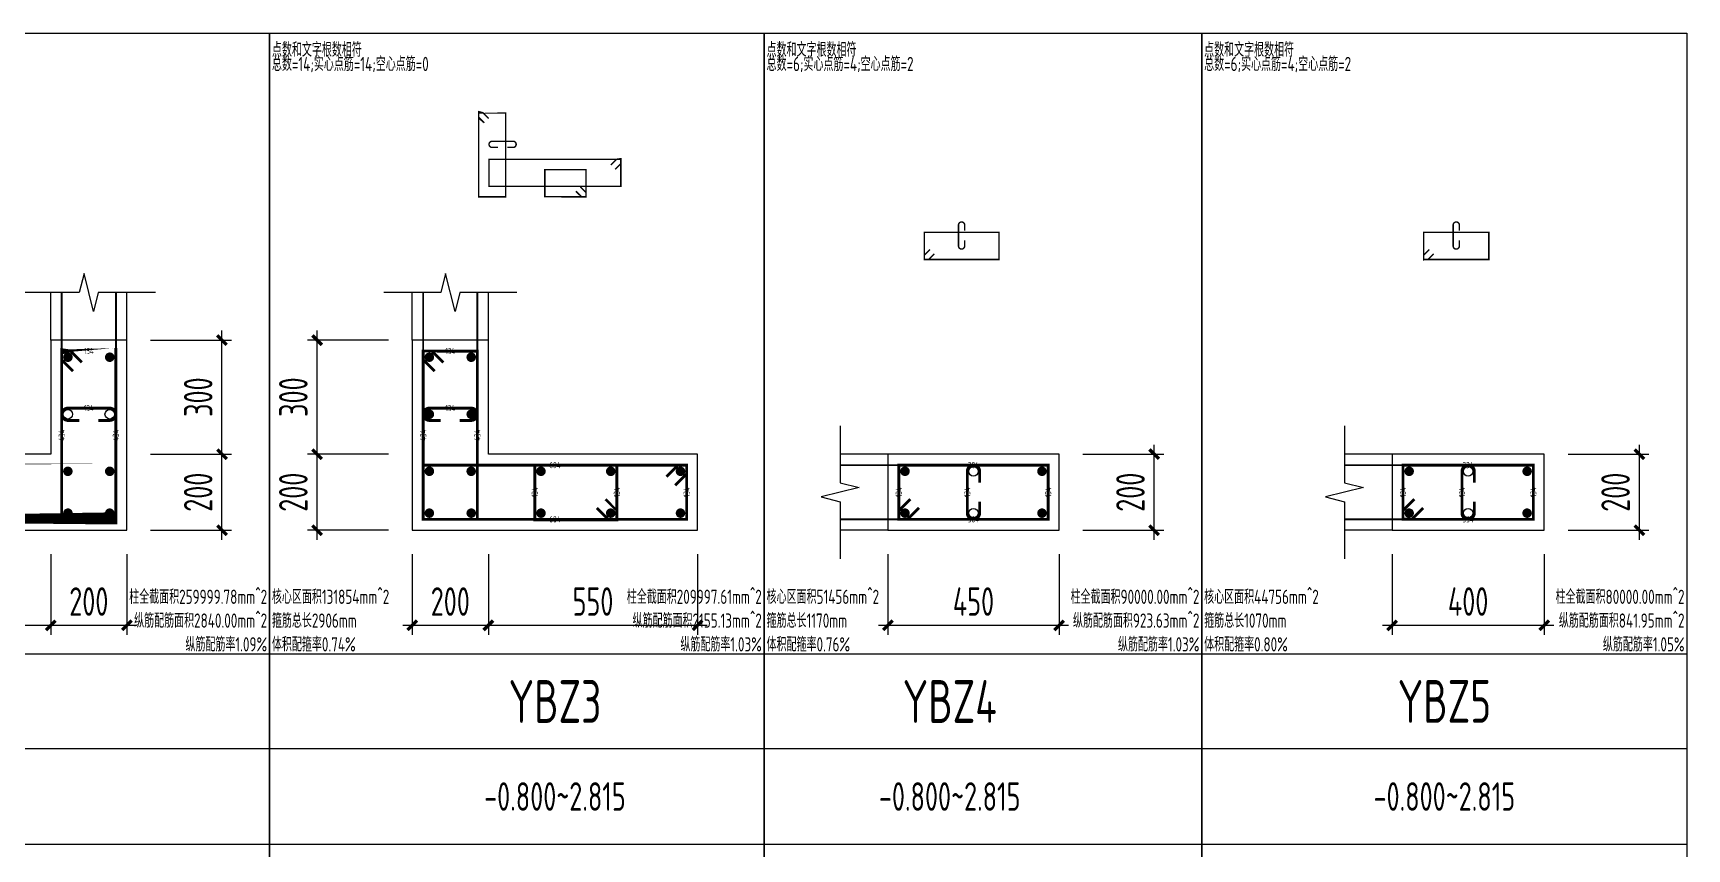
# Model space of a CAD drawing. Extents: x -1712635 to -854203, y -534641 to -21985.
# Drawn here: x -1363355 to -1345969, y -175957 to -167375 of the extents above; entities that cross this region are included whole.
import ezdxf
from ezdxf.enums import TextEntityAlignment as Align

# ---------------------------------------------------------------- set-up
doc = ezdxf.new("R2010")
doc.units = 0
doc.header["$LTSCALE"] = 1000
doc.layers.get('0').update_dxf_attribs({"linetype": 'CONTINUOUS'})
doc.layers.get('Defpoints').update_dxf_attribs({"linetype": 'CONTINUOUS'})
for name, color, linetype in [('COLU_DE_DIM', 3, 'CONTINUOUS'), ('COLU_DE_TH', 7, 'CONTINUOUS'), ('LINK', 6, 'CONTINUOUS'), ('LINK-INDEX', 6, 'CONTINUOUS'), ('REIN', 6, 'CONTINUOUS'), ('TAB', 7, 'CONTINUOUS'), ('TAB_TEXT', 7, 'CONTINUOUS'), ('THIN', 7, 'CONTINUOUS')]:
    doc.layers.add(name, color=color, linetype=linetype)
doc.layers.add('箍筋长度', color=3, linetype='CONTINUOUS', plot=False)
doc.layers.add('配箍校核', color=34, linetype='CONTINUOUS', plot=False)
doc.styles.add('BW_Rein', font='Tssdeng.shx', dxfattribs={"width": 0.7, "bigfont": 'hztxt.shx'})
doc.styles.add('TSSD_DIMENSION', font='Tssdeng.shx', dxfattribs={"width": 0.7, "bigfont": 'tssdchn.shx'})
doc.styles.add('TSSD_REIN', font='tssdeng.shx', dxfattribs={"width": 0.7, "height": 300, "bigfont": 'tssdchn.shx'})
doc.dimstyles.new('TSSD_25_100', dxfattribs={"dimtxt": 300, "dimasz": 100, "dimexe": 100, "dimexo": 250, "dimgap": 100, "dimtad": 1, "dimdec": 0, "dimlfac": 0.25, "dimzin": 0, "dimdsep": 46, "dimtxsty": 'TSSD_DIMENSION', "dimblk": 'ARCHTICK', "dimcen": 0, "dimdle": 100, "dimclrt": 7, "dimadec": 0, "dimazin": 0, "dimtfac": 1, "dimtdec": 0, "dimtix": 1, "dimtmove": 2, "dimatfit": 3, "dimldrblk": 'ARCHTICK', "dimfxl": 0, "dimtolj": 1, "dimtzin": 0, "dimarcsym": 0})

# ---------------------------------------------------------------- blocks, each defined once
blk = doc.blocks.new('_ArchTick')
at = {"color": 0, "const_width": 0.35}
blk.add_lwpolyline([(-0.5, -0.5), (0.5, 0.5)], dxfattribs=at)
blk = doc.blocks.new('*D1666')
at = {"layer": 'COLU_DE_DIM', "color": 0, "lineweight": -2}
for p, q in [((-1354369.004942572, -172854.5495156105), (-1354369.004942572, -173704.5495156105)), ((-1352569.004507574, -172854.5495156105), (-1352569.004507574, -173704.5495156105)), ((-1354469.004942572, -173604.5495156105), (-1352469.004507574, -173604.5495156105))]:
    blk.add_line(p, q, dxfattribs=at)
at = {"layer": 'Defpoints', "color": 0}
for p in [(-1354369.004942572, -172604.5495156105), (-1352569.004507574, -172604.5495156105), (-1352569.004507574, -173604.5495156105)]:
    blk.add_point(p, dxfattribs=at)
at = {"layer": 'COLU_DE_DIM', "color": 0, "lineweight": -2, "xscale": 100, "yscale": 100, "zscale": 100, "rotation": 180}
blk.add_blockref('_ArchTick', (-1354369.004942572, -173604.5495156105), dxfattribs=at)
at = {"layer": 'COLU_DE_DIM', "color": 0, "lineweight": -2, "xscale": 100, "yscale": 100, "zscale": 100}
blk.add_blockref('_ArchTick', (-1352569.004507574, -173604.5495156105), dxfattribs=at)
at = {"layer": 'COLU_DE_DIM', "color": 7, "insert": (-1353469.004725073, -173354.5495156105), "char_height": 300, "attachment_point": 5, "style": 'TSSD_DIMENSION'}
blk.add_mtext('\\A1;450', dxfattribs=at)
blk = doc.blocks.new('*D1667')
at = {"layer": 'COLU_DE_DIM', "color": 0, "lineweight": -2}
for p, q in [((-1351569.004507574, -172704.5492437385), (-1351569.004507574, -171704.5492437418)), ((-1352319.004507574, -171804.5492437418), (-1351469.004507574, -171804.5492437418)), ((-1352319.004507574, -172604.5492437385), (-1351469.004507574, -172604.5492437385))]:
    blk.add_line(p, q, dxfattribs=at)
at = {"layer": 'Defpoints', "color": 0}
for p in [(-1352569.004507574, -171804.5492437418), (-1351569.004507574, -171804.5492437418), (-1352569.004507574, -172604.5492437385)]:
    blk.add_point(p, dxfattribs=at)
at = {"layer": 'COLU_DE_DIM', "color": 0, "lineweight": -2, "xscale": 100, "yscale": 100, "zscale": 100}
for p, rotation in [((-1351569.004507574, -171804.5492437418), 90), ((-1351569.004507574, -172604.5492437385), 270)]:
    blk.add_blockref('_ArchTick', p, dxfattribs=dict(at, rotation=rotation))
at = {"layer": 'COLU_DE_DIM', "color": 7, "insert": (-1351819.004507574, -172204.5492437403), "char_height": 300, "attachment_point": 5, "rotation": 90, "style": 'TSSD_DIMENSION'}
blk.add_mtext('\\A1;200', dxfattribs=at)
blk = doc.blocks.new('*D1668')
at = {"layer": 'COLU_DE_DIM', "color": 0, "lineweight": -2}
for p, q in [((-1349069.00450755, -172854.5495156105), (-1349069.00450755, -173704.5495156105)), ((-1347469.00450762, -172854.5495156105), (-1347469.00450762, -173704.5495156105)), ((-1349169.00450755, -173604.5495156105), (-1347369.00450762, -173604.5495156105))]:
    blk.add_line(p, q, dxfattribs=at)
at = {"layer": 'Defpoints', "color": 0}
for p in [(-1349069.00450755, -172604.5495156105), (-1347469.00450762, -172604.5495156105), (-1347469.00450762, -173604.5495156105)]:
    blk.add_point(p, dxfattribs=at)
at = {"layer": 'COLU_DE_DIM', "color": 0, "lineweight": -2, "xscale": 100, "yscale": 100, "zscale": 100, "rotation": 180}
blk.add_blockref('_ArchTick', (-1349069.00450755, -173604.5495156105), dxfattribs=at)
at = {"layer": 'COLU_DE_DIM', "color": 0, "lineweight": -2, "xscale": 100, "yscale": 100, "zscale": 100}
blk.add_blockref('_ArchTick', (-1347469.00450762, -173604.5495156105), dxfattribs=at)
at = {"layer": 'COLU_DE_DIM', "color": 7, "insert": (-1348269.004507585, -173354.5495156105), "char_height": 300, "attachment_point": 5, "style": 'TSSD_DIMENSION'}
blk.add_mtext('\\A1;400', dxfattribs=at)
blk = doc.blocks.new('*D1669')
at = {"layer": 'COLU_DE_DIM', "color": 0, "lineweight": -2}
for p, q in [((-1346469.00450762, -172704.5495156105), (-1346469.00450762, -171704.5495156045)), ((-1347219.00450762, -171804.5495156045), (-1346369.00450762, -171804.5495156045)), ((-1347219.00450762, -172604.5495156105), (-1346369.00450762, -172604.5495156105))]:
    blk.add_line(p, q, dxfattribs=at)
at = {"layer": 'Defpoints', "color": 0}
for p in [(-1347469.00450762, -171804.5495156045), (-1346469.00450762, -171804.5495156045), (-1347469.00450762, -172604.5495156105)]:
    blk.add_point(p, dxfattribs=at)
at = {"layer": 'COLU_DE_DIM', "color": 0, "lineweight": -2, "xscale": 100, "yscale": 100, "zscale": 100}
for p, rotation in [((-1346469.00450762, -171804.5495156045), 90), ((-1346469.00450762, -172604.5495156105), 270)]:
    blk.add_blockref('_ArchTick', p, dxfattribs=dict(at, rotation=rotation))
at = {"layer": 'COLU_DE_DIM', "color": 7, "insert": (-1346719.00450762, -172204.5495156077), "char_height": 300, "attachment_point": 5, "rotation": 90, "style": 'TSSD_DIMENSION'}
blk.add_mtext('\\A1;200', dxfattribs=at)
blk = doc.blocks.new('*D1670')
at = {"layer": 'COLU_DE_DIM', "color": 0, "lineweight": -2}
for p, q in [((-1366368.904238636, -172854.5495138571), (-1366368.904238636, -173704.5495138571)), ((-1363168.908718176, -172854.5495138571), (-1363168.908718176, -173704.5495138571)), ((-1366468.904238636, -173604.5495138571), (-1363068.908718176, -173604.5495138571))]:
    blk.add_line(p, q, dxfattribs=at)
at = {"layer": 'Defpoints', "color": 0}
for p in [(-1366368.904238636, -172604.5495138571), (-1363168.908718176, -172604.5495138571), (-1363168.908718176, -173604.5495138571)]:
    blk.add_point(p, dxfattribs=at)
at = {"layer": 'COLU_DE_DIM', "color": 0, "lineweight": -2, "xscale": 100, "yscale": 100, "zscale": 100, "rotation": 180}
blk.add_blockref('_ArchTick', (-1366368.904238636, -173604.5495138571), dxfattribs=at)
at = {"layer": 'COLU_DE_DIM', "color": 0, "lineweight": -2, "xscale": 100, "yscale": 100, "zscale": 100}
blk.add_blockref('_ArchTick', (-1363168.908718176, -173604.5495138571), dxfattribs=at)
at = {"layer": 'COLU_DE_DIM', "color": 7, "insert": (-1364768.906478406, -173354.5495138571), "char_height": 300, "attachment_point": 5, "style": 'TSSD_DIMENSION'}
blk.add_mtext('\\A1;800', dxfattribs=at)
blk = doc.blocks.new('*D1671')
at = {"layer": 'COLU_DE_DIM', "color": 0, "lineweight": -2}
for p, q in [((-1363168.908718176, -172854.5495138571), (-1363168.908718176, -173704.5495138571)), ((-1362368.908718172, -172854.5495138571), (-1362368.908718172, -173704.5495138571)), ((-1363268.908718176, -173604.5495138571), (-1362268.908718172, -173604.5495138571))]:
    blk.add_line(p, q, dxfattribs=at)
at = {"layer": 'Defpoints', "color": 0}
for p in [(-1363168.908718176, -172604.5495138571), (-1362368.908718172, -172604.5495138571), (-1362368.908718172, -173604.5495138571)]:
    blk.add_point(p, dxfattribs=at)
at = {"layer": 'COLU_DE_DIM', "color": 0, "lineweight": -2, "xscale": 100, "yscale": 100, "zscale": 100, "rotation": 180}
blk.add_blockref('_ArchTick', (-1363168.908718176, -173604.5495138571), dxfattribs=at)
at = {"layer": 'COLU_DE_DIM', "color": 0, "lineweight": -2, "xscale": 100, "yscale": 100, "zscale": 100}
blk.add_blockref('_ArchTick', (-1362368.908718172, -173604.5495138571), dxfattribs=at)
at = {"layer": 'COLU_DE_DIM', "color": 7, "insert": (-1362768.908718174, -173354.5495138571), "char_height": 300, "attachment_point": 5, "style": 'TSSD_DIMENSION'}
blk.add_mtext('\\A1;200', dxfattribs=at)
blk = doc.blocks.new('*D1672')
at = {"layer": 'COLU_DE_DIM', "color": 0, "lineweight": -2}
for p, q in [((-1361368.908718158, -172704.5495138571), (-1361368.908718158, -171704.5495121036)), ((-1362118.908718158, -171804.5495121036), (-1361268.908718158, -171804.5495121036)), ((-1362118.908718158, -172604.5495138571), (-1361268.908718158, -172604.5495138571))]:
    blk.add_line(p, q, dxfattribs=at)
at = {"layer": 'Defpoints', "color": 0}
for p in [(-1362368.908718158, -171804.5495121036), (-1361368.908718158, -171804.5495121036), (-1362368.908718158, -172604.5495138571)]:
    blk.add_point(p, dxfattribs=at)
at = {"layer": 'COLU_DE_DIM', "color": 0, "lineweight": -2, "xscale": 100, "yscale": 100, "zscale": 100}
for p, rotation in [((-1361368.908718158, -171804.5495121036), 90), ((-1361368.908718158, -172604.5495138571), 270)]:
    blk.add_blockref('_ArchTick', p, dxfattribs=dict(at, rotation=rotation))
at = {"layer": 'COLU_DE_DIM', "color": 7, "insert": (-1361618.908718158, -172204.5495129806), "char_height": 300, "attachment_point": 5, "rotation": 90, "style": 'TSSD_DIMENSION'}
blk.add_mtext('\\A1;200', dxfattribs=at)
blk = doc.blocks.new('*D1673')
at = {"layer": 'COLU_DE_DIM', "color": 0, "lineweight": -2}
for p, q in [((-1361368.908718158, -171904.5495121036), (-1361368.908718158, -170504.5495117191)), ((-1362118.908718158, -170604.5495117191), (-1361268.908718158, -170604.5495117191)), ((-1362118.908718158, -171804.5495121036), (-1361268.908718158, -171804.5495121036))]:
    blk.add_line(p, q, dxfattribs=at)
at = {"layer": 'Defpoints', "color": 0}
for p in [(-1362368.908718158, -170604.5495117191), (-1361368.908718158, -170604.5495117191), (-1362368.908718158, -171804.5495121036)]:
    blk.add_point(p, dxfattribs=at)
at = {"layer": 'COLU_DE_DIM', "color": 0, "lineweight": -2, "xscale": 100, "yscale": 100, "zscale": 100}
for p, rotation in [((-1361368.908718158, -170604.5495117191), 90), ((-1361368.908718158, -171804.5495121036), 270)]:
    blk.add_blockref('_ArchTick', p, dxfattribs=dict(at, rotation=rotation))
at = {"layer": 'COLU_DE_DIM', "color": 7, "insert": (-1361618.908718158, -171204.5495119116), "char_height": 300, "attachment_point": 5, "rotation": 90, "style": 'TSSD_DIMENSION'}
blk.add_mtext('\\A1;300', dxfattribs=at)
blk = doc.blocks.new('*D1674')
at = {"layer": 'COLU_DE_DIM', "color": 0, "lineweight": -2}
for p, q in [((-1359368.908718139, -172854.5495156105), (-1359368.908718139, -173704.5495156105)), ((-1358568.908718143, -172854.5495156105), (-1358568.908718143, -173704.5495156105)), ((-1359468.908718139, -173604.5495156105), (-1358468.908718143, -173604.5495156105))]:
    blk.add_line(p, q, dxfattribs=at)
at = {"layer": 'Defpoints', "color": 0}
for p in [(-1359368.908718139, -172604.5495156105), (-1358568.908718143, -172604.5495156105), (-1358568.908718143, -173604.5495156105)]:
    blk.add_point(p, dxfattribs=at)
at = {"layer": 'COLU_DE_DIM', "color": 0, "lineweight": -2, "xscale": 100, "yscale": 100, "zscale": 100, "rotation": 180}
blk.add_blockref('_ArchTick', (-1359368.908718139, -173604.5495156105), dxfattribs=at)
at = {"layer": 'COLU_DE_DIM', "color": 0, "lineweight": -2, "xscale": 100, "yscale": 100, "zscale": 100}
blk.add_blockref('_ArchTick', (-1358568.908718143, -173604.5495156105), dxfattribs=at)
at = {"layer": 'COLU_DE_DIM', "color": 7, "insert": (-1358968.908718141, -173354.5495156105), "char_height": 300, "attachment_point": 5, "style": 'TSSD_DIMENSION'}
blk.add_mtext('\\A1;200', dxfattribs=at)
blk = doc.blocks.new('*D1675')
at = {"layer": 'COLU_DE_DIM', "color": 0, "lineweight": -2}
for p, q in [((-1358568.908718143, -172854.5495156105), (-1358568.908718143, -173704.5495156105)), ((-1356368.95661292, -172854.5495156105), (-1356368.95661292, -173704.5495156105)), ((-1358668.908718143, -173604.5495156105), (-1356268.95661292, -173604.5495156105))]:
    blk.add_line(p, q, dxfattribs=at)
at = {"layer": 'Defpoints', "color": 0}
for p in [(-1358568.908718143, -172604.5495156105), (-1356368.95661292, -172604.5495156105), (-1356368.95661292, -173604.5495156105)]:
    blk.add_point(p, dxfattribs=at)
at = {"layer": 'COLU_DE_DIM', "color": 0, "lineweight": -2, "xscale": 100, "yscale": 100, "zscale": 100, "rotation": 180}
blk.add_blockref('_ArchTick', (-1358568.908718143, -173604.5495156105), dxfattribs=at)
at = {"layer": 'COLU_DE_DIM', "color": 0, "lineweight": -2, "xscale": 100, "yscale": 100, "zscale": 100}
blk.add_blockref('_ArchTick', (-1356368.95661292, -173604.5495156105), dxfattribs=at)
at = {"layer": 'COLU_DE_DIM', "color": 7, "insert": (-1357468.932665531, -173354.5495156105), "char_height": 300, "attachment_point": 5, "style": 'TSSD_DIMENSION'}
blk.add_mtext('\\A1;550', dxfattribs=at)
blk = doc.blocks.new('*D1676')
at = {"layer": 'COLU_DE_DIM', "color": 0, "lineweight": -2}
for p, q in [((-1360368.908718139, -172704.5495156105), (-1360368.908718139, -171704.5495156105)), ((-1359618.908718139, -171804.5495156105), (-1360468.908718139, -171804.5495156105)), ((-1359618.908718139, -172604.5495156105), (-1360468.908718139, -172604.5495156105))]:
    blk.add_line(p, q, dxfattribs=at)
at = {"layer": 'Defpoints', "color": 0}
for p in [(-1360368.908718139, -171804.5495156105), (-1359368.908718139, -171804.5495156105), (-1359368.908718139, -172604.5495156105)]:
    blk.add_point(p, dxfattribs=at)
at = {"layer": 'COLU_DE_DIM', "color": 0, "lineweight": -2, "xscale": 100, "yscale": 100, "zscale": 100}
for p, rotation in [((-1360368.908718139, -171804.5495156105), 90), ((-1360368.908718139, -172604.5495156105), 270)]:
    blk.add_blockref('_ArchTick', p, dxfattribs=dict(at, rotation=rotation))
at = {"layer": 'COLU_DE_DIM', "color": 7, "insert": (-1360618.908718139, -172204.5495156107), "char_height": 300, "attachment_point": 5, "rotation": 90, "style": 'TSSD_DIMENSION'}
blk.add_mtext('\\A1;200', dxfattribs=at)
blk = doc.blocks.new('*D1677')
at = {"layer": 'COLU_DE_DIM', "color": 0, "lineweight": -2}
for p, q in [((-1360368.908718139, -171904.5495156105), (-1360368.908718139, -170504.5495155946)), ((-1359618.908718139, -170604.5495155946), (-1360468.908718139, -170604.5495155946)), ((-1359618.908718139, -171804.5495156105), (-1360468.908718139, -171804.5495156105))]:
    blk.add_line(p, q, dxfattribs=at)
at = {"layer": 'Defpoints', "color": 0}
for p in [(-1360368.908718139, -170604.5495155946), (-1359368.908718139, -170604.5495155946), (-1359368.908718139, -171804.5495156105)]:
    blk.add_point(p, dxfattribs=at)
at = {"layer": 'COLU_DE_DIM', "color": 0, "lineweight": -2, "xscale": 100, "yscale": 100, "zscale": 100}
for p, rotation in [((-1360368.908718139, -170604.5495155946), 90), ((-1360368.908718139, -171804.5495156105), 270)]:
    blk.add_blockref('_ArchTick', p, dxfattribs=dict(at, rotation=rotation))
at = {"layer": 'COLU_DE_DIM', "color": 7, "insert": (-1360618.908718139, -171204.5495156028), "char_height": 300, "attachment_point": 5, "rotation": 90, "style": 'TSSD_DIMENSION'}
blk.add_mtext('\\A1;300', dxfattribs=at)

msp = doc.modelspace()

# ---------------------------------------------------------------- linework, layer by layer
at = {"layer": 'COLU_DE_TH'}
for points in [[(-1362368.908718172, -170604.5495117191), (-1363168.908718176, -170604.5495116971), (-1363168.908718174, -171804.5495121036), (-1366368.904238636, -171804.5495138571), (-1366368.904182517, -172604.5495138571), (-1362368.908718174, -172604.5495156105), (-1362368.908718172, -170604.5495117191)], [(-1358568.908718143, -170604.5495155946), (-1359368.908718139, -170604.5495155824), (-1359368.908718158, -172604.5495156105), (-1356368.95661292, -172604.5495156105), (-1356368.95661292, -171804.5495156105), (-1358568.908718158, -171804.5495156105), (-1358568.908718143, -170604.5495155946)], [(-1354369.004942572, -171804.5492437418), (-1354369.004507577, -172604.5492437385), (-1352569.004507574, -172604.5482650256), (-1352569.00494256, -171804.5482650256), (-1354369.004942572, -171804.5492437418)], [(-1349069.00450755, -171804.5495156045), (-1349069.004507574, -172604.5495156105), (-1347469.00450762, -172604.5495156096), (-1347469.00450762, -171804.5495156096), (-1349069.00450755, -171804.5495156045)]]:
    msp.add_lwpolyline(points, close=True, dxfattribs=at)
at = {"layer": 'LINK', "const_width": 30}
for points in [[(-1362933.908718196, -170931.4733933485), (-1363053.908718176, -170811.4733933287), (-1363053.908718176, -170719.5495116957), (-1362483.908718178, -170719.5495117114), (-1362483.908718183, -172489.5495155634), (-1363053.908718183, -172489.5495153136), (-1363053.908718176, -170719.5495116957), (-1362961.984836515, -170719.5495116976), (-1362841.984836535, -170839.5495117173)], [(-1359133.908718223, -170931.4733971382), (-1359253.908718138, -170811.4733970534), (-1359253.908718138, -170719.5495155776), (-1358683.908718153, -170719.5495155863), (-1358683.908718177, -172489.5495156037), (-1359253.908718152, -172489.5495156037), (-1359253.908718138, -170719.5495155776), (-1359161.984836542, -170719.5495155875), (-1359041.984836627, -170839.5495156722)], [(-1366041.980316435, -172369.5495097367), (-1366161.980312222, -172489.5495139495), (-1366253.904190591, -172489.5495139088), (-1366253.904230576, -171919.5495137941), (-1362483.90871819, -171919.5495117289), (-1362483.908718191, -172489.5495155625), (-1366253.904190591, -172489.5495139088), (-1366253.90419704, -172397.625635586), (-1366133.904201252, -172277.6256313731)], [(-1356695.880494559, -172039.5495156675), (-1356575.880494619, -171919.5495156081), (-1356483.956612938, -171919.5495156076), (-1356483.95661293, -172489.5495156093), (-1359253.908718173, -172489.5495156093), (-1359253.908718171, -171919.5495156076), (-1356483.956612938, -171919.5495156076), (-1356483.956612924, -172011.4733972122), (-1356603.956612864, -172131.4733972714)], [(-1357337.273981301, -172277.62563409), (-1357217.273981342, -172397.6256341312), (-1357217.273981343, -172489.549515632), (-1358080.591349765, -172489.5495156349), (-1358080.591349757, -171919.5495156345), (-1357217.273981351, -171919.5495156342), (-1357217.273981343, -172489.549515632), (-1357309.197862897, -172489.5495156229), (-1357429.197862856, -172369.5495155817)], [(-1354042.080753768, -172369.5490661928), (-1354162.080688719, -172489.5491312416), (-1354254.004570106, -172489.5491812206), (-1354254.00488004, -171919.5491812044), (-1352684.004880038, -171919.5483275427), (-1352684.00457011, -172489.5483275682), (-1354254.004570106, -172489.5491812206), (-1354254.004620075, -172397.625299544), (-1354134.004685124, -172277.6252344952)], [(-1348742.080626092, -172369.5495154841), (-1348862.080625976, -172489.5495156002), (-1348954.00450757, -172489.5495156041), (-1348954.004507553, -171919.5495155913), (-1347584.004507611, -171919.5495155907), (-1347584.004507611, -172489.5495156042), (-1348954.00450757, -172489.5495156041), (-1348954.004507591, -172397.625634163), (-1348834.004507708, -172277.6256340468)]]:
    msp.add_lwpolyline(points, dxfattribs=at)
for points in [[(-1362668.908718508, -171449.5495117376), (-1362548.908718508, -171449.5495117376, 1), (-1362548.908718508, -171319.5495117376), (-1362988.908718505, -171319.5495119787, 1), (-1362988.908718505, -171449.5495119787), (-1362868.908718505, -171449.5495119787)], [(-1358868.908718169, -171449.5495155968), (-1358748.908718169, -171449.5495155968, 1), (-1358748.908718169, -171319.5495155968), (-1359188.90871815, -171319.5495155968, 1), (-1359188.90871815, -171449.5495155968), (-1359068.90871815, -171449.5495155968)], [(-1353404.004844702, -172104.5487543732), (-1353404.004844702, -171984.5487543732, 1), (-1353534.004844702, -171984.5487543732), (-1353534.00460546, -172424.5487543938, 1), (-1353404.00460546, -172424.5487543938), (-1353404.00460546, -172304.5487543938)], [(-1348204.004507571, -172104.5495155981), (-1348204.004507571, -171984.5495155981, 1), (-1348334.004507571, -171984.5495155981), (-1348334.004507571, -172424.5495156132, 1), (-1348204.004507571, -172424.5495156132), (-1348204.004507571, -172304.5495156132)]]:
    msp.add_lwpolyline(points, format="xyb", dxfattribs=at)
at = {"layer": 'LINK-INDEX', "const_width": 15.00000095367432}
for points in [[(-1358611.420691899, -168318.9928219403), (-1358671.420691835, -168258.992821876), (-1358671.420691834, -168213.0308810688), (-1358386.420691854, -168213.0308810732), (-1358386.420691866, -169098.0308810253), (-1358671.420691841, -169098.0308810253), (-1358671.420691834, -168213.0308810688), (-1358625.45875092, -168213.0308810597), (-1358565.458750985, -168273.0308811238)], [(-1357282.406580164, -168763.0308809726), (-1357222.406580104, -168703.0308810323), (-1357176.444639269, -168703.0308810281), (-1357176.444639266, -168988.0308810236), (-1358561.420691833, -168988.0308810236), (-1358561.420691832, -168703.0308810281), (-1357176.444639269, -168703.0308810281), (-1357176.444639304, -168748.9928219239), (-1357236.444639364, -168808.9928218642)], [(-1357603.103323618, -168992.0689404655), (-1357543.103323491, -169052.068940339), (-1357543.103323472, -169098.0308810294), (-1357974.762007633, -169098.0308810308), (-1357974.762007629, -168813.0308810316), (-1357543.103323476, -168813.0308810315), (-1357543.103323472, -169098.0308810294), (-1357589.06526401, -169098.0308810518), (-1357649.065264137, -169038.0308811783)], [(-1353880.542679904, -169697.048040114), (-1353940.542647188, -169757.0480728298), (-1353986.504587806, -169757.0480978293), (-1353986.504742773, -169472.0480978145), (-1353201.504742707, -169472.0476709837), (-1353201.504587743, -169757.0476710031), (-1353986.504587806, -169757.0480978293), (-1353986.50461282, -169711.0861573207), (-1353926.504645536, -169651.086124605)], [(-1348630.542566738, -169697.0495153585), (-1348690.542566505, -169757.0495155914), (-1348736.504507539, -169757.0495155902), (-1348736.504507531, -169472.0495155932), (-1348051.504507654, -169472.049515593), (-1348051.504507655, -169757.0495155902), (-1348736.504507539, -169757.0495155902), (-1348736.504507539, -169711.0875749147), (-1348676.504507772, -169651.0875746817)]]:
    msp.add_lwpolyline(points, dxfattribs=at)
for points in [[(-1358368.920691854, -168578.0308810236), (-1358308.920691854, -168578.0308810236, 1), (-1358308.920691854, -168513.0308810236), (-1358528.920691844, -168513.0308810236, 1), (-1358528.920691844, -168578.0308810236), (-1358468.920691844, -168578.0308810236)], [(-1353561.504784888, -169454.547884407), (-1353561.504784888, -169394.547884407, 1), (-1353626.504784888, -169394.547884407), (-1353626.504665266, -169614.5478844172, 1), (-1353561.504665266, -169614.5478844172), (-1353561.504665266, -169554.5478844172)], [(-1348361.504507584, -169454.5495155831), (-1348361.504507584, -169394.5495155831, 1), (-1348426.504507584, -169394.5495155831), (-1348426.504507584, -169614.5495155907, 1), (-1348361.504507584, -169614.5495155907), (-1348361.504507584, -169554.5495155907)]]:
    msp.add_lwpolyline(points, format="xyb", dxfattribs=at)
at = {"layer": 'LINK-INDEX', "color": 1, "const_width": 20}
for points in [[(-1363053.908718128, -170819.5495117191), (-1363053.908718128, -170104.5495117191)], [(-1362483.908718128, -170819.5495117191), (-1362483.908718128, -170104.5495117191)], [(-1359253.908718099, -170819.5495155945), (-1359253.908718099, -170104.5495155945)], [(-1358683.908718099, -170819.5495155945), (-1358683.908718099, -170104.5495155945)], [(-1354154.004942572, -171919.5492437417), (-1354869.004942572, -171919.5492437418)], [(-1348854.00450755, -171919.5495156044), (-1349569.00450755, -171919.5495156045)], [(-1354154.004942572, -172489.5492437417), (-1354869.004942572, -172489.5492437418)], [(-1348854.00450755, -172489.5495156044), (-1349569.00450755, -172489.5495156045)]]:
    msp.add_lwpolyline(points, dxfattribs=at)
at = {"layer": 'REIN', "const_width": 50}
for points in [[(-1363013.908718176, -170784.5495116989, 1), (-1362963.908718176, -170784.5495116989, 1), (-1363013.908718176, -170784.5495116989)], [(-1362573.908718176, -170784.549511711, 1), (-1362523.908718176, -170784.549511711, 1), (-1362573.908718176, -170784.549511711)], [(-1359213.908718139, -170784.5495155786, 1), (-1359163.908718139, -170784.5495155786, 1), (-1359213.908718139, -170784.5495155786)], [(-1358773.908718149, -170784.5495155854, 1), (-1358723.908718149, -170784.5495155854, 1), (-1358773.908718149, -170784.5495155854)], [(-1359213.90871815, -171384.5495155968, 1), (-1359163.90871815, -171384.5495155968, 1), (-1359213.90871815, -171384.5495155968)], [(-1358773.908718169, -171384.5495155968, 1), (-1358723.908718169, -171384.5495155968, 1), (-1358773.908718169, -171384.5495155968)], [(-1363013.908718176, -171984.5495120054, 1), (-1362963.908718176, -171984.5495120054, 1), (-1363013.908718176, -171984.5495120054)], [(-1362573.908718179, -171984.5495117643, 1), (-1362523.908718179, -171984.5495117643, 1), (-1362573.908718179, -171984.5495117643)], [(-1359213.90871815, -171984.5495156082, 1), (-1359163.90871815, -171984.5495156082, 1), (-1359213.90871815, -171984.5495156082)], [(-1358773.908718169, -171984.5495156082, 1), (-1358723.908718169, -171984.5495156082, 1), (-1358773.908718169, -171984.5495156082)], [(-1358040.591349762, -171984.5495156082, 1), (-1357990.591349762, -171984.5495156082, 1), (-1358040.591349762, -171984.5495156082)], [(-1357307.273981349, -171984.5495156347, 1), (-1357257.273981349, -171984.5495156347, 1), (-1357307.273981349, -171984.5495156347)], [(-1356573.956612935, -171984.5495156082, 1), (-1356523.956612935, -171984.5495156082, 1), (-1356573.956612935, -171984.5495156082)], [(-1354214.004844695, -171984.5491458615, 1), (-1354164.004844695, -171984.5491458615, 1), (-1354214.004844695, -171984.5491458615)], [(-1352774.00484471, -171984.5483628851, 1), (-1352724.00484471, -171984.5483628851, 1), (-1352774.00484471, -171984.5483628851)], [(-1348914.004507542, -171984.5495155985, 1), (-1348864.004507542, -171984.5495155985, 1), (-1348914.004507542, -171984.5495155985)], [(-1347674.004507601, -171984.5495155981, 1), (-1347624.004507601, -171984.5495155981, 1), (-1347674.004507601, -171984.5495155981)], [(-1363013.908718178, -172424.5495153432, 1), (-1362963.908718178, -172424.5495153432, 1), (-1363013.908718178, -172424.5495153432)], [(-1362573.908718182, -172424.5495155328, 1), (-1362523.908718182, -172424.5495155328, 1), (-1362573.908718182, -172424.5495155328)], [(-1359213.908718152, -172424.5495156116, 1), (-1359163.908718152, -172424.5495156116, 1), (-1359213.908718152, -172424.5495156116)], [(-1358773.908718175, -172424.5495156146, 1), (-1358723.908718175, -172424.5495156146, 1), (-1358773.908718175, -172424.5495156146)], [(-1358040.591349765, -172424.5495156116, 1), (-1357990.591349765, -172424.5495156116, 1), (-1358040.591349765, -172424.5495156116)], [(-1357307.273981343, -172424.5495156389, 1), (-1357257.273981343, -172424.5495156389, 1), (-1357307.273981343, -172424.5495156389)], [(-1356573.956612929, -172424.5495156124, 1), (-1356523.956612929, -172424.5495156124, 1), (-1356573.956612929, -172424.5495156124)], [(-1354214.004605447, -172424.5491458736, 1), (-1354164.004605447, -172424.5491458736, 1), (-1354214.004605447, -172424.5491458736)], [(-1352774.004605467, -172424.5483629057, 1), (-1352724.004605467, -172424.5483629057, 1), (-1352774.004605467, -172424.5483629057)], [(-1348914.004507555, -172424.5495156131, 1), (-1348864.004507555, -172424.5495156131, 1), (-1348914.004507555, -172424.5495156131)], [(-1347674.004507601, -172424.5495156132, 1), (-1347624.004507601, -172424.5495156132, 1), (-1347674.004507601, -172424.5495156132)]]:
    msp.add_lwpolyline(points, format="xyb", close=True, dxfattribs=at)
at = {"layer": 'REIN'}
for centre in [(-1362988.908718505, -171384.5495119787), (-1362548.908718508, -171384.5495117376), (-1353469.004844702, -171984.5487543732), (-1348269.004507571, -171984.5495155981), (-1353469.00460546, -172424.5487543938), (-1348269.004507571, -172424.5495156132)]:
    msp.add_circle(centre, 50, dxfattribs=at)
at = {"layer": 'TAB'}
for points in [[(-1367868.904238636, -167374.999728464), (-1360868.908718158, -167374.999728464), (-1360868.908718158, -177904.5495156105), (-1367868.904238636, -177904.5495156105), (-1367868.904238636, -167374.999728464), (-1367868.904238636, -173904.5495156105), (-1360868.908718158, -173904.5495156105), (-1360868.908718158, -174904.5495156105), (-1367868.904238636, -174904.5495156105), (-1367868.904238636, -175904.5495156105), (-1360868.908718158, -175904.5495156105), (-1360868.908718158, -176904.5495156105), (-1367868.904238636, -176904.5495156105)], [(-1360868.908718158, -167374.999728464), (-1355668.95661292, -167374.999728464), (-1355668.95661292, -177904.5495156105), (-1360868.908718158, -177904.5495156105), (-1360868.908718158, -167374.999728464), (-1360868.908718158, -173904.5495156105), (-1355668.95661292, -173904.5495156105), (-1355668.95661292, -174904.5495156105), (-1360868.908718158, -174904.5495156105), (-1360868.908718158, -175904.5495156105), (-1355668.95661292, -175904.5495156105), (-1355668.95661292, -176904.5495156105), (-1360868.908718158, -176904.5495156105)], [(-1355668.95661292, -167374.999728464), (-1351069.004507574, -167374.999728464), (-1351069.004507574, -177904.5495156105), (-1355668.95661292, -177904.5495156105), (-1355668.95661292, -167374.999728464), (-1355668.95661292, -173904.5495156105), (-1351069.004507574, -173904.5495156105), (-1351069.004507574, -174904.5495156105), (-1355668.95661292, -174904.5495156105), (-1355668.95661292, -175904.5495156105), (-1351069.004507574, -175904.5495156105), (-1351069.004507574, -176904.5495156105), (-1355668.95661292, -176904.5495156105)], [(-1351069.004507574, -167374.999728464), (-1345969.00450762, -167374.999728464), (-1345969.00450762, -177904.5495156105), (-1351069.004507574, -177904.5495156105), (-1351069.004507574, -167374.999728464), (-1351069.004507574, -173904.5495156105), (-1345969.00450762, -173904.5495156105), (-1345969.00450762, -174904.5495156105), (-1351069.004507574, -174904.5495156105), (-1351069.004507574, -175904.5495156105), (-1345969.00450762, -175904.5495156105), (-1345969.00450762, -176904.5495156105), (-1351069.004507574, -176904.5495156105)]]:
    msp.add_lwpolyline(points, dxfattribs=at)
at = {"layer": 'THIN'}
for p, q in [((-1363168.908718176, -170604.5495116971), (-1363168.908718162, -170104.5495116971)), ((-1362368.908718172, -170604.5495117191), (-1362368.908718158, -170104.5495117191)), ((-1359368.908718139, -170604.5495155824), (-1359368.908718131, -170104.5495155824)), ((-1358568.908718143, -170604.5495155946), (-1358568.908718135, -170104.5495155946)), ((-1354369.004942572, -171804.5492437418), (-1354869.004942572, -171804.5495156138)), ((-1349069.00450755, -171804.5495156045), (-1349569.00450755, -171804.5495155893)), ((-1354369.004507577, -172604.5492437385), (-1354869.004507577, -172604.5495156105)), ((-1349069.004507574, -172604.5495156105), (-1349569.004507574, -172604.5495155954))]:
    msp.add_line(p, q, dxfattribs=at)
for points in [[(-1362068.908718158, -170104.5495117273), (-1362668.90871816, -170104.5495117109), (-1362718.908718165, -170304.5495117095), (-1362818.908718154, -169904.5495117068), (-1362868.90871816, -170104.5495117054), (-1363468.908718162, -170104.549511689)], [(-1358268.908718135, -170104.5495155992), (-1358868.908718133, -170104.54951559), (-1358918.908718136, -170304.5495155892), (-1359018.90871813, -169904.5495155877), (-1359068.908718133, -170104.5495155869), (-1359668.908718131, -170104.5495155777)], [(-1354869.005105695, -171504.5495156138), (-1354869.004779449, -172104.5495156122), (-1354669.004752262, -172154.5494068635), (-1355069.004697887, -172254.5496243608), (-1354869.0046707, -172304.5495156122), (-1354869.004344454, -172904.5495156104)], [(-1349569.00450754, -171504.5495155893), (-1349569.004507559, -172104.5495155924), (-1349369.00450756, -172154.5495155984), (-1349769.004507563, -172254.5495155863), (-1349569.004507565, -172304.5495155924), (-1349569.004507583, -172904.5495155954)]]:
    msp.add_lwpolyline(points, dxfattribs=at)

# ---------------------------------------------------------------- texts
at = {"layer": 'TAB_TEXT', "style": 'TSSD_REIN', "width": 0.7}
for s, height, p in [('YBZ3', 450, (-1357868.932665539, -174404.5495156105)), ('YBZ4', 450, (-1353719.004725073, -174404.5495156105)), ('YBZ5', 450, (-1348519.004507597, -174404.5495156105)), ('-0.800~2.815', 300, (-1357868.932665539, -175404.5495156105)), ('-0.800~2.815', 300, (-1353719.004725073, -175404.5495156105)), ('-0.800~2.815', 300, (-1348519.004507597, -175404.5495156105))]:
    msp.add_text(s, height=height, dxfattribs=at).set_placement(p, align=Align.MIDDLE)
at = {"layer": '箍筋长度', "style": 'BW_Rein', "width": 0.7}
for s, rotation, p in [('134', 359.99999999842, (-1362768.908718174, -170719.5495117036)), ('134', 359.9999999991225, (-1358968.908718142, -170719.549515582)), ('134', 3.139535103945073e-08, (-1362768.908718174, -171319.5495118582)), ('434', 89.99999999976988, (-1363053.908718179, -171604.5495135052)), ('434', 89.99999999981989, (-1362483.90871818, -171604.549513638)), ('434', 89.99999999885942, (-1359253.908718156, -171604.5495155973)), ('434', 89.9999999992196, (-1358683.908718165, -171604.5495156017)), ('384', 3.115363755426816e-05, (-1353469.004880036, -171919.5487543735)), ('134', 89.99999999920793, (-1358080.591349761, -172204.5495156105)), ('134', 90.0000000007754, (-1357217.273981347, -172204.5495156105)), ('134', 90.0000000007754, (-1356483.956612934, -172204.5495156105)), ('134', 90.00003115423368, (-1354254.004725073, -172204.5491812112)), ('134', 90.00003115360836, (-1353534.004725081, -172204.5487897253)), ('134', 90.00003115360836, (-1352684.004725074, -172204.5483275545)), ('134', 89.99999999824075, (-1348954.004507562, -172204.5495156077)), ('134', 90, (-1348334.004507571, -172204.5495156085)), ('134', 90, (-1347584.004507611, -172204.5495156095)), ('384', 3.115329802742238e-05, (-1353469.004570105, -172489.5487543944)), ('334', 359.9999999999947, (-1348269.004507595, -172489.5495156042))]:
    msp.add_text(s, height=65, rotation=rotation, dxfattribs=at).set_placement(p, align=Align.MIDDLE_CENTER)
for s, p in [('134', (-1358968.908718149, -171319.5495155968)), ('684', (-1357868.932665536, -171919.5495156076)), ('334', (-1348269.004507587, -171919.549515591)), ('684', (-1357868.932665539, -172489.5495156093))]:
    msp.add_text(s, height=65, dxfattribs=at).set_placement(p, align=Align.MIDDLE_CENTER)
at = {"layer": '配箍校核', "style": 'BW_Rein', "width": 0.7}
for s, p in [('点数和文字根数相符', (-1360843.908718158, -167624.999728464)), ('点数和文字根数相符', (-1355643.95661292, -167624.999728464)), ('点数和文字根数相符', (-1351044.004507574, -167624.999728464)), ('总数=14;实心点筋=14;空心点筋=0', (-1360843.908718158, -167774.999728464)), ('总数=6;实心点筋=4;空心点筋=2', (-1355643.95661292, -167774.999728464)), ('总数=6;实心点筋=4;空心点筋=2', (-1351044.004507574, -167774.999728464)), ('核心区面积131854mm^ 2', (-1360843.908718158, -173379.5495156105)), ('核心区面积51456mm^ 2', (-1355643.95661292, -173379.5495156105)), ('核心区面积44756mm^ 2', (-1351044.004507574, -173379.5495156105)), ('箍筋总长2906mm', (-1360843.908718158, -173629.5495156105)), ('箍筋总长1170mm', (-1355643.95661292, -173629.5495156105)), ('箍筋总长1070mm', (-1351044.004507574, -173629.5495156105)), ('体积配箍率0.74%', (-1360843.908718158, -173879.5495156105)), ('体积配箍率0.76%', (-1355643.95661292, -173879.5495156105)), ('体积配箍率0.80%', (-1351044.004507574, -173879.5495156105))]:
    msp.add_text(s, height=150, dxfattribs=at).set_placement(p)
for s, p in [('柱全截面积259999.78mm^ 2', (-1360893.908718158, -173379.5495156105)), ('柱全截面积209997.61mm^ 2', (-1355693.95661292, -173379.5495156105)), ('柱全截面积90000.00mm^ 2', (-1351094.004507574, -173379.5495156105)), ('柱全截面积80000.00mm^ 2', (-1345994.00450762, -173379.5495156105)), ('纵筋配筋面积2840.00mm^ 2', (-1360893.908718158, -173629.5495156105)), ('纵筋配筋面积2155.13mm^ 2', (-1355693.95661292, -173629.5495156105)), ('纵筋配筋面积923.63mm^ 2', (-1351094.004507574, -173629.5495156105)), ('纵筋配筋面积841.95mm^ 2', (-1345994.00450762, -173629.5495156105)), ('纵筋配筋率1.09%', (-1360893.908718158, -173879.5495156105)), ('纵筋配筋率1.03%', (-1355693.95661292, -173879.5495156105)), ('纵筋配筋率1.03%', (-1351094.004507574, -173879.5495156105)), ('纵筋配筋率1.05%', (-1345994.00450762, -173879.5495156105))]:
    msp.add_text(s, height=150, dxfattribs=at).set_placement(p, align=Align.RIGHT)

# ---------------------------------------------------------------- dimensions: what is measured, and where the dimension line sits
at = {"layer": 'COLU_DE_DIM'}
for base, p1, p2, picture, middle in [((-1361368.908718158, -170604.5495117191), (-1362368.908718158, -171804.5495121036), (-1362368.908718158, -170604.5495117191), '*D1673', (-1361618.908718158, -171204.5495119116)), ((-1360368.908718139, -170604.5495155946), (-1359368.908718139, -171804.5495156105), (-1359368.908718139, -170604.5495155946), '*D1677', (-1360618.908718139, -171204.5495156028)), ((-1361368.908718158, -171804.5495121036), (-1362368.908718158, -172604.5495138571), (-1362368.908718158, -171804.5495121036), '*D1672', (-1361618.908718158, -172204.5495129806)), ((-1360368.908718139, -171804.5495156105), (-1359368.908718139, -172604.5495156105), (-1359368.908718139, -171804.5495156105), '*D1676', (-1360618.908718139, -172204.5495156107)), ((-1351569.004507574, -171804.5492437418), (-1352569.004507574, -172604.5492437385), (-1352569.004507574, -171804.5492437418), '*D1667', (-1351819.004507574, -172204.5492437403)), ((-1346469.00450762, -171804.5495156045), (-1347469.00450762, -172604.5495156105), (-1347469.00450762, -171804.5495156045), '*D1669', (-1346719.00450762, -172204.5495156077))]:
    dim = msp.add_linear_dim(base=base, p1=p1, p2=p2, angle=89.9999998932783, dimstyle='TSSD_25_100', dxfattribs=at)
    dim.commit()
    dim.dimension.update_dxf_attribs({"geometry": picture, "text_midpoint": middle})
for base, p1, p2, picture, middle in [((-1363168.908718176, -173604.5495138571), (-1366368.904238636, -172604.5495138571), (-1363168.908718176, -172604.5495138571), '*D1670', (-1364768.906478406, -173354.5495138571)), ((-1362368.908718172, -173604.5495138571), (-1363168.908718176, -172604.5495138571), (-1362368.908718172, -172604.5495138571), '*D1671', (-1362768.908718174, -173354.5495138571)), ((-1358568.908718143, -173604.5495156105), (-1359368.908718139, -172604.5495156105), (-1358568.908718143, -172604.5495156105), '*D1674', (-1358968.908718141, -173354.5495156105)), ((-1356368.95661292, -173604.5495156105), (-1358568.908718143, -172604.5495156105), (-1356368.95661292, -172604.5495156105), '*D1675', (-1357468.932665531, -173354.5495156105)), ((-1352569.004507574, -173604.5495156105), (-1354369.004942572, -172604.5495156105), (-1352569.004507574, -172604.5495156105), '*D1666', (-1353469.004725073, -173354.5495156105)), ((-1347469.00450762, -173604.5495156105), (-1349069.00450755, -172604.5495156105), (-1347469.00450762, -172604.5495156105), '*D1668', (-1348269.004507585, -173354.5495156105))]:
    dim = msp.add_linear_dim(base=base, p1=p1, p2=p2, dimstyle='TSSD_25_100', dxfattribs=at)
    dim.commit()
    dim.dimension.update_dxf_attribs({"geometry": picture, "text_midpoint": middle})

doc.saveas('drawing.dxf')
